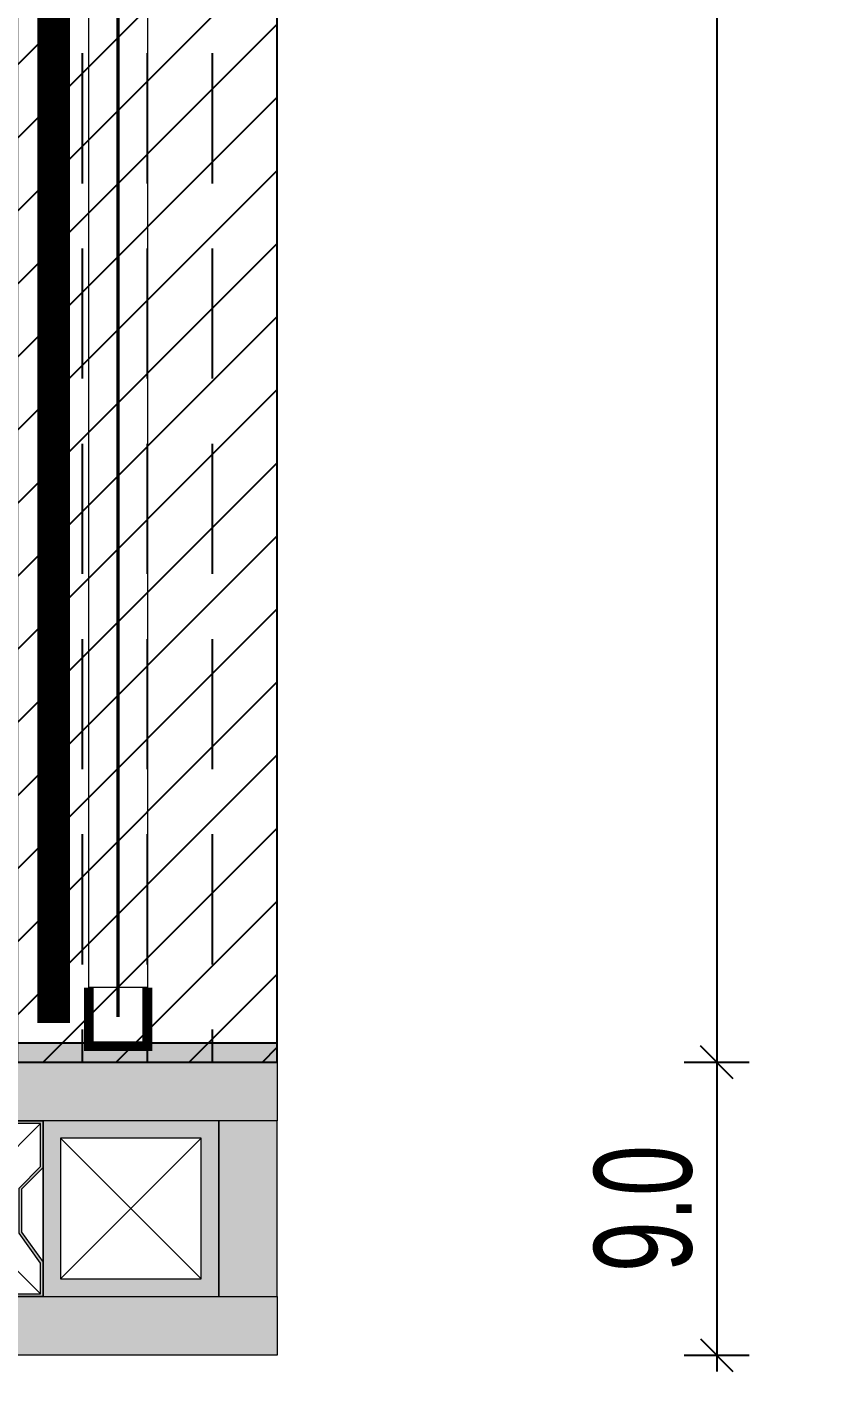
# Model space of a CAD drawing. Header units: millimetres. Extents: x 6676 to 14342, y 3639 to 5293.
# Drawn here: x 7465.72 to 7489.99, y 4679.76 to 4721.77 of the extents above; entities that cross this region are included whole.
import ezdxf

# ---------------------------------------------------------------- set-up
doc = ezdxf.new("R2010")
doc.units = ezdxf.units.MM
for name, pattern in [('C2_105$0$HD', [0.3, 0.2, -0.1]), ('DASHED', [19.05, 12.7, -6.35]), ('LÍNEAS_OCULTAS', [9.525, 6.35, -3.175])]:
    doc.linetypes.add(name, pattern=pattern)
doc.layers.get('DEFPOINTS').update_dxf_attribs({"color": 254})
for name, color, linetype, lineweight in [('1 - bed panels', 170, 'Continuous', 9), ('1 - plaster', 1, 'Continuous', 9), ('1 - structure A-WALL', 3, 'Continuous', 18), ('1 - subStructural - Bearing', 132, 'Continuous', 9)]:
    doc.layers.add(name, color=color, linetype=linetype, lineweight=lineweight)
for name, color, linetype in [('A-Ceiling Color Navy', 156, 'DASHED'), ('A-dim-work', 8, 'Continuous'), ('A-VIEW-20', 1, 'Continuous'), ('INST - Hidden Light', 30, 'LÍNEAS_OCULTAS')]:
    doc.layers.add(name, color=color, linetype=linetype)
doc.styles.add('hebtovna', font='hebtovna', dxfattribs={"width": 0.7})
doc.dimstyles.new('Copy of gl-D10', dxfattribs={"dimtxt": 2, "dimasz": 1, "dimexe": 1, "dimexo": 1, "dimgap": 1, "dimtad": 0, "dimdec": 1, "dimzin": 0, "dimdsep": 46, "dimtxsty": 'hebtovna', "dimblk": 'OBLIQUE', "dimblk1": 'OBLIQUE', "dimblk2": 'OBLIQUE', "dimcen": 0, "dimdle": 0.5, "dimclrd": 256, "dimclre": 256, "dimclrt": 256, "dimadec": 0, "dimazin": 0, "dimtfac": 0.05, "dimtdec": 1, "dimtix": 1, "dimtmove": 2, "dimatfit": 0, "dimfxl": 1, "dimfxlon": 1, "dimtvp": 0.75, "dimtolj": 1, "dimtzin": 0, "dimarcsym": 0})

# ---------------------------------------------------------------- blocks, each defined once
blk = doc.blocks.new('_Oblique')
at = {"color": 0, "linetype": 'ByBlock', "lineweight": -2}
blk.add_line((-0.5, -0.5), (0.5, 0.5), dxfattribs=at)
blk = doc.blocks.new('*D248')
at = {"layer": 'A-dim-work', "color": 6, "lineweight": -2, "transparency": 16777216}
for p, q in [((125.511, 220.5), (125.511, 8.5)), ((124.511, 220), (126.511, 220)), ((124.511, 9), (126.511, 9))]:
    blk.add_line(p, q, dxfattribs=at)
at = {"layer": 'DEFPOINTS', "color": 0, "transparency": 16777216}
for p in [(112, 220), (112, 9), (125.511, 9)]:
    blk.add_point(p, dxfattribs=at)
at = {"layer": 'A-dim-work', "color": 6, "lineweight": -2, "transparency": 16777216}
for p, rotation in [((125.511, 220), 90), ((125.511, 9), 270)]:
    blk.add_blockref('_Oblique', p, dxfattribs=dict(at, rotation=rotation))
at = {"layer": 'A-dim-work', "color": 6, "transparency": 16777216, "insert": (123.261, 114.5), "char_height": 3, "attachment_point": 5, "rotation": 90, "style": 'hebtovna'}
blk.add_mtext('\\A1;211.0', dxfattribs=at)
blk = doc.blocks.new('*D249')
at = {"layer": 'A-dim-work', "color": 6, "lineweight": -2, "transparency": 16777216}
for p, q in [((125.511, 9.5), (125.511, -0.5)), ((124.511, 9), (126.511, 9)), ((124.511, 0), (126.511, 0))]:
    blk.add_line(p, q, dxfattribs=at)
at = {"layer": 'DEFPOINTS', "color": 0, "transparency": 16777216}
for p in [(112, 9), (112, 0), (125.511, 0)]:
    blk.add_point(p, dxfattribs=at)
at = {"layer": 'A-dim-work', "color": 6, "lineweight": -2, "transparency": 16777216}
for p, rotation in [((125.511, 9), 90), ((125.511, 0), 270)]:
    blk.add_blockref('_Oblique', p, dxfattribs=dict(at, rotation=rotation))
at = {"layer": 'A-dim-work', "color": 6, "transparency": 16777216, "insert": (123.261, 4.5), "char_height": 3, "attachment_point": 5, "rotation": 90, "style": 'hebtovna'}
blk.add_mtext('\\A1;9.0', dxfattribs=at)
blk = doc.blocks.new('*D250')
at = {"layer": 'A-dim-work', "color": 6, "lineweight": -2, "transparency": 16777216}
for p, q in [((134.848, 229.5), (134.848, -0.5)), ((133.848, 229), (135.848, 229)), ((133.848, 0), (135.848, 0))]:
    blk.add_line(p, q, dxfattribs=at)
at = {"layer": 'DEFPOINTS', "color": 0, "transparency": 16777216}
for p in [(112, 229), (112, 0), (134.848, 0)]:
    blk.add_point(p, dxfattribs=at)
at = {"layer": 'A-dim-work', "color": 6, "lineweight": -2, "transparency": 16777216}
for p, rotation in [((134.848, 229), 90), ((134.848, 0), 270)]:
    blk.add_blockref('_Oblique', p, dxfattribs=dict(at, rotation=rotation))
at = {"layer": 'A-dim-work', "color": 6, "transparency": 16777216, "insert": (132.598, 114.5), "char_height": 3, "attachment_point": 5, "rotation": 90, "style": 'hebtovna'}
blk.add_mtext('\\A1;229.0', dxfattribs=at)
blk = doc.blocks.new('kjh')
at = {"layer": '1 - subStructural - Bearing'}
h = blk.add_hatch(color=256, dxfattribs=at)
h.dxf.hatch_style = 1
edge = h.paths.add_edge_path()
edge.add_line((429.637, 1309.166), (429.637, 1308.189))
edge.add_line((429.637, 1308.189), (424.637, 1308.189))
edge.add_line((424.637, 1308.189), (424.637, 1309.38))
edge.add_arc((424.747, 1309.38), 0.11, 0, 180, ccw=False)
edge.add_line((424.857, 1309.38), (424.857, 1309.187))
edge.add_line((424.857, 1309.187), (424.784, 1309.187))
edge.add_line((424.784, 1309.187), (424.784, 1309.38))
edge.add_arc((424.747, 1309.38), 0.0367, 0, 180)
edge.add_line((424.71, 1309.38), (424.71, 1308.262))
edge.add_line((424.71, 1308.262), (429.564, 1308.262))
edge.add_line((429.564, 1308.262), (429.564, 1309.136))
edge.add_line((429.564, 1309.136), (428.953, 1309.992))
edge.add_line((428.953, 1309.992), (428.953, 1311.275))
edge.add_line((428.953, 1311.275), (429.564, 1311.886))
edge.add_line((429.564, 1311.886), (429.564, 1313.115))
edge.add_line((429.564, 1313.115), (424.71, 1313.115))
edge.add_line((424.71, 1313.115), (424.71, 1311.886))
edge.add_line((424.71, 1311.886), (424.784, 1312.079))
edge.add_line((424.784, 1312.079), (424.857, 1312.079))
edge.add_line((424.857, 1312.079), (424.857, 1311.886))
edge.add_arc((424.747, 1311.886), 0.11, -180, 0, ccw=False)
edge.add_line((424.637, 1311.886), (424.637, 1313.189))
edge.add_line((424.637, 1313.189), (429.637, 1313.189))
edge.add_line((429.637, 1313.189), (429.637, 1311.855))
edge.add_line((429.637, 1311.855), (429.026, 1311.244))
edge.add_line((429.026, 1311.244), (429.026, 1310.022))
edge.add_line((429.026, 1310.022), (429.637, 1309.166))
for p, q in [((424.67, 1308.189), (429.564, 1313.115)), ((424.71, 1313.115), (429.564, 1308.262))]:
    blk.add_line(p, q, dxfattribs=at)
blk.add_lwpolyline([(429.637, 1309.166), (429.637, 1308.189), (424.637, 1308.189), (424.637, 1309.38, -1), (424.857, 1309.38), (424.857, 1309.187), (424.784, 1309.187), (424.784, 1309.38, 1), (424.71, 1309.38), (424.71, 1308.262), (429.564, 1308.262), (429.564, 1309.136), (428.953, 1309.992), (428.953, 1311.275), (429.564, 1311.886), (429.564, 1313.115), (424.71, 1313.115), (424.71, 1311.886), (424.784, 1312.079), (424.857, 1312.079), (424.857, 1311.886, -1), (424.637, 1311.886), (424.637, 1313.189), (429.637, 1313.189), (429.637, 1311.855), (429.026, 1311.244), (429.026, 1310.022)], format="xyb", close=True, dxfattribs=at)
blk.add_lwpolyline([(424.637, 1308.189), (429.637, 1308.189), (429.637, 1313.189), (424.637, 1313.189), (424.637, 1308.189)], dxfattribs=at)
blk = doc.blocks.new('jsjs')
at = {"layer": '1 - structure A-WALL', "ltscale": 0.5, "true_color": 0x59c95b}
h = blk.add_hatch(color=93, dxfattribs=at)
h.dxf.hatch_style = 1
h.paths.add_polyline_path([(321.801, 1556.03), (326.801, 1556.03), (326.801, 1561.03), (321.801, 1561.03)])
h.paths.add_polyline_path([(322.301, 1556.53), (326.301, 1556.53), (326.301, 1560.53), (322.301, 1560.53)], flags=16)
at = {"layer": '1 - structure A-WALL', "color": 93, "ltscale": 0.5, "true_color": 0x59c95b}
for p, q in [((322.301, 1560.53), (326.301, 1556.53)), ((326.301, 1560.53), (322.301, 1556.53))]:
    blk.add_line(p, q, dxfattribs=at)
for points in [[(321.801, 1556.03), (326.801, 1556.03), (326.801, 1561.03), (321.801, 1561.03)], [(322.301, 1556.53), (326.301, 1556.53), (326.301, 1560.53), (322.301, 1560.53)]]:
    blk.add_lwpolyline(points, close=True, dxfattribs=at)
blk = doc.blocks.new('ddd')
at = {"layer": '1 - plaster'}
for points in [[(-1.8, -70), (-1.8, 0), (0, 0), (0, -70)], [(0, -70), (0, -68.2), (-1.8, -68.2), (-1.8, -70)]]:
    blk.add_lwpolyline(points, close=True, dxfattribs=at)
at = {"layer": '1 - plaster', "const_width": 0.3}
blk.add_lwpolyline([(0, -68.2), (0, -70), (-1.8, -70), (-1.8, -68.2)], dxfattribs=at)
at = {"layer": 'A-Ceiling Color Navy', "ltscale": 0.01, "const_width": 0.1}
blk.add_lwpolyline([(-0.9, -69.1), (-0.9, -0.9)], dxfattribs=at)
blk = doc.blocks.new('det2')
at = {"layer": '1 - bed panels', "true_color": 0xc2c2c2}
h = blk.add_hatch(dxfattribs=at)
h.set_pattern_fill('LINE', color=9, scale=1.575, angle=-90)
h.set_pattern_definition([(270, (-7406.43, -5143.807), (5.000625, -2e-15), [])])
edge = h.paths.add_edge_path()
edge.add_arc((3.6604, 8.7615), 9.4954, 98.13188, 262.42821)
edge.add_line((2.4092, -0.6511), (2.3173, 18.1614))
edge = h.paths.add_edge_path()
edge.add_arc((-158.6989, -60.6017), 2, 360, 360.1896)
edge.add_line((-156.699, -60.5951), (-156.6989, -60.6017))
blk = doc.blocks.new('bed')
at = {"layer": '1 - plaster', "true_color": 0xe0a352}
for points in [[(0, 7.2), (0, 9), (112, 9), (112, 7.2)], [(112, 7.2), (110.2, 7.2), (110.2, 1.8), (112, 1.8)], [(0, 0), (0, 1.8), (112, 1.8), (112, 0)]]:
    blk.add_hatch(color=33, dxfattribs=at).paths.add_polyline_path(points)
at = {"layer": 'A-dim-work'}
h = blk.add_hatch(dxfattribs=at)
h.set_pattern_fill('ANSI31', color=256, scale=0.5)
h.set_pattern_definition([(45, (-6926.9524, -4680.978), (-1.12253202, 1.12253202), [])])
h.paths.add_polyline_path([(104.004, 9), (112, 9), (112, 220), (104.004, 220)])
h = blk.add_hatch(color=256, dxfattribs=at)
h.dxf.hatch_style = 1
h.paths.add_polyline_path([(104.004, 9), (112, 9), (112, 9.581), (104.004, 9.581)])
at = {"layer": '1 - plaster'}
blk.add_line((112, 9), (112, 151.8), dxfattribs=at)
for points in [[(112, 9), (112, 7.2), (0, 7.2), (0, 9), (112, 9)], [(110.2, 1.8), (112, 1.8), (112, 7.2), (110.2, 7.2), (110.2, 1.8)], [(112, 1.8), (112, 0), (0, 0), (0, 1.8), (112, 1.8)]]:
    blk.add_lwpolyline(points, dxfattribs=at)
blk.add_lwpolyline([(0, 7.2), (0, 9), (112, 9), (112, 7.2)], close=True, dxfattribs=at)
at = {"layer": 'A-dim-work'}
for points in [[(104.004, 9), (112, 9), (112, 220), (104.004, 220)], [(104.004, 9), (112, 9), (112, 9.581), (104.004, 9.581)]]:
    blk.add_lwpolyline(points, close=True, dxfattribs=at)
at = {"layer": 'A-VIEW-20', "linetype": 'C2_105$0$HD', "ltscale": 20}
for points in [[(106.003, 220), (106.003, 9)], [(108.003, 220), (108.003, 9)], [(110.003, 220), (110.003, 9)]]:
    blk.add_lwpolyline(points, dxfattribs=at)
at = {"xscale": 1.07984186234068, "yscale": 1.07984186234068, "zscale": 1.07984186234068, "rotation": 1.826226441923594e-07}
blk.add_blockref('kjh', (-359.14, -1410.837), dxfattribs=at)
at = {"xscale": 1.08000145631722, "yscale": 1.08000145631722, "zscale": 1.08000145631722}
blk.add_blockref('jsjs', (-242.745, -1678.715), dxfattribs=at)
at = {"layer": 'A-dim-work'}
for base, p1, p2, picture, middle in [((134.848, 0), (112, 229), (112, 0), '*D250', (132.598, 114.5)), ((125.511, 9), (112, 220), (112, 9), '*D248', (123.261, 114.5)), ((125.511, 0), (112, 9), (112, 0), '*D249', (123.261, 4.5))]:
    dim = blk.add_linear_dim(base=base, p1=p1, p2=p2, angle=90, dimstyle='Copy of gl-D10', override={"dimtxt": 3, "dimclrd": 6, "dimclre": 6, "dimclrt": 6}, dxfattribs=at)
    dim.commit()
    dim.dimension.update_dxf_attribs({"geometry": picture, "text_midpoint": middle})

msp = doc.modelspace()

# ---------------------------------------------------------------- hatches: boundary and pattern name
at = {"layer": '1 - plaster'}
h = msp.add_hatch(dxfattribs=at)
h.set_pattern_fill('ANGLE', color=256)
h.set_pattern_definition([(0, (0, 0), (0, 6.985), [5.08, -1.905]), (90, (0, 0), (-6.985, 4e-16), [5.08, -1.905])])
edge = h.paths.add_edge_path()
edge.add_arc((7472.106, 4761.411), 1, 0, 360)
edge = h.paths.add_edge_path()
edge.add_arc((7472.106, 4703.021), 1, 0, 360)

# ---------------------------------------------------------------- linework, layer by layer
at = {"layer": 'INST - Hidden Light', "const_width": 1}
msp.add_lwpolyline([(7466.532, 4900.397), (7466.532, 4691.178)], dxfattribs=at)

# ---------------------------------------------------------------- block references
at = {"layer": 'A-dim-work'}
for name, p in [('bed', (7361.405, 4680.978)), ('ddd', (7469.412, 4760.47))]:
    msp.add_blockref(name, p, dxfattribs=at)
at = {"layer": 'A-dim-work', "xscale": 10, "yscale": 10, "zscale": 10}
msp.add_blockref('det2', (8242.848, 4669.852), dxfattribs=at)

doc.saveas('drawing.dxf')
